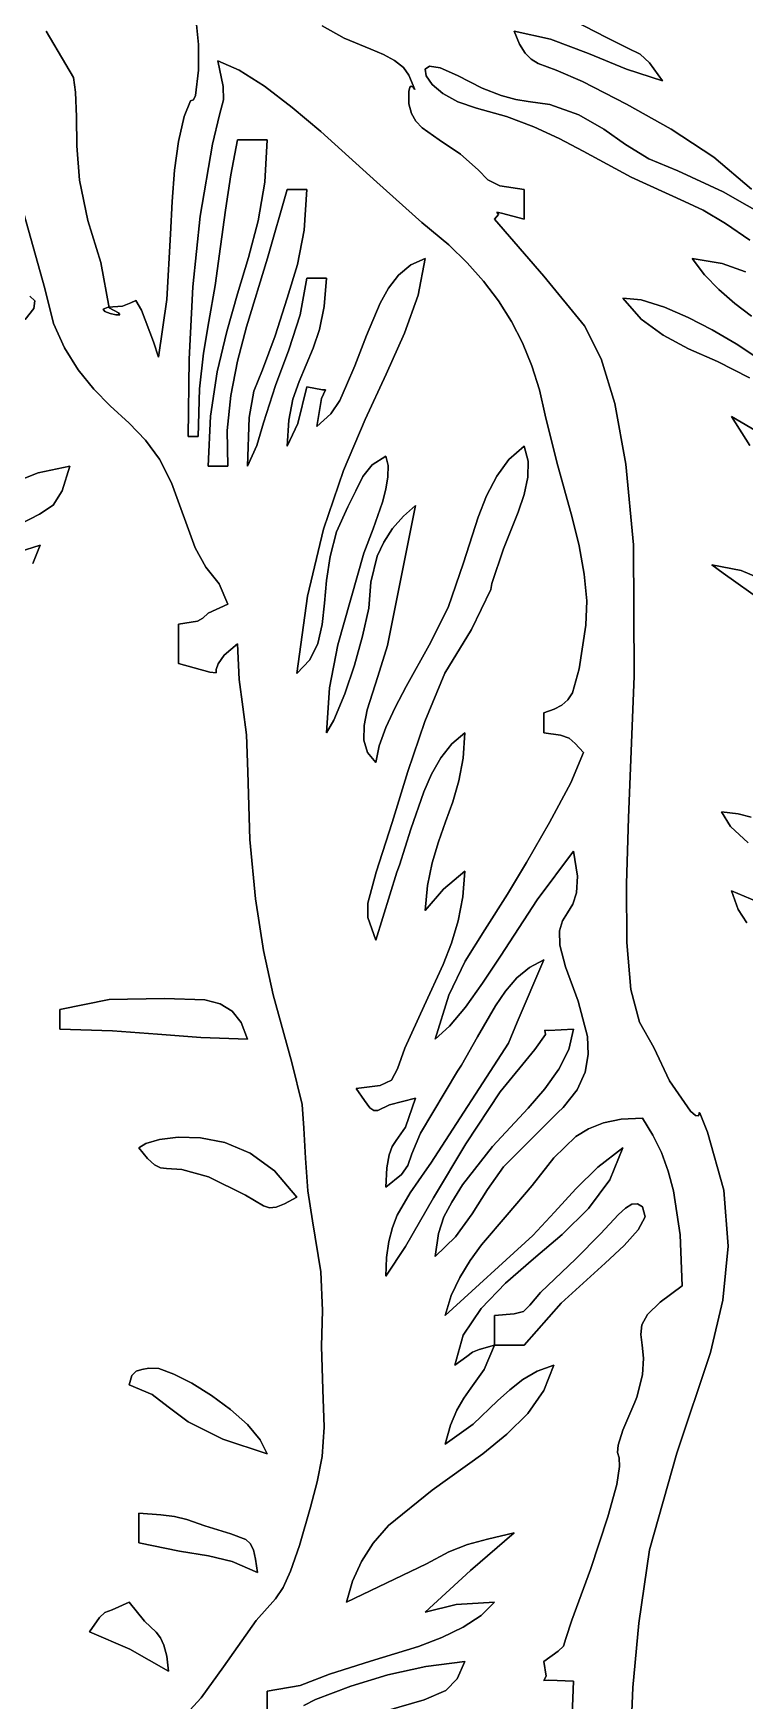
# Model space of a CAD drawing. Extents: x -7.8 to 4, y -2.2 to 5.8.
# Drawn here: x -5.7518 to -5.5792, y 4.7413 to 5.1457 of the extents above; entities that cross this region are included whole.
import ezdxf

# ---------------------------------------------------------------- set-up
doc = ezdxf.new("R2010")
doc.units = 0
doc.layers.add('LAYER_1', color=7, linetype='CONTINUOUS')

msp = doc.modelspace()

# ---------------------------------------------------------------- linework, layer by layer
at = {"layer": 'LAYER_1'}
for points in [[(-5.64738, 5.1627), (-5.61267, 5.14469), (-5.60753, 5.14217), (-5.60455, 5.14067), (-5.60225, 5.13856), (-5.59915, 5.13424), (-5.60785, 5.13707), (-5.61705, 5.14085), (-5.62629, 5.14432), (-5.6351, 5.14623), (-5.6338, 5.14313), (-5.63246, 5.14096), (-5.63099, 5.13949), (-5.6293, 5.13846), (-5.62489, 5.13679), (-5.6185, 5.13407), (-5.60783, 5.12857), (-5.597, 5.1225), (-5.58668, 5.11569), (-5.57753, 5.10794)], [(-5.71242, 5.15033), (-5.7117, 5.14302), (-5.71173, 5.13678), (-5.71246, 5.13063), (-5.71289, 5.12962), (-5.7136, 5.12939), (-5.71516, 5.12558), (-5.71657, 5.11952), (-5.7175, 5.11255), (-5.71811, 5.10496), (-5.71853, 5.09701), (-5.71942, 5.08114), (-5.72137, 5.06715), (-5.72265, 5.07087), (-5.7255, 5.07863), (-5.72693, 5.08093), (-5.72809, 5.08038), (-5.7301, 5.07959), (-5.73359, 5.07934), (-5.73479, 5.07886), (-5.73441, 5.07829), (-5.73315, 5.07776), (-5.73172, 5.07744), (-5.7308, 5.07746), (-5.73111, 5.07798), (-5.73335, 5.07913), (-5.73543, 5.09014), (-5.73851, 5.10033), (-5.74054, 5.1101), (-5.74123, 5.11844), (-5.74131, 5.12552), (-5.74151, 5.1315), (-5.74205, 5.13504), (-5.74392, 5.1382), (-5.74863, 5.14625)], [(-5.60687, 4.73077), (-5.60633, 4.74448), (-5.6049, 4.76013), (-5.60229, 4.77793), (-5.59567, 4.80137), (-5.58748, 4.82576), (-5.5845, 4.83846), (-5.58318, 4.85156), (-5.5842, 4.86511), (-5.58824, 4.87918), (-5.59, 4.88367), (-5.59019, 4.88397), (-5.59021, 4.8835), (-5.59044, 4.88314), (-5.59109, 4.88326), (-5.59236, 4.88426), (-5.59745, 4.89162), (-5.60124, 4.8997), (-5.60467, 4.90587), (-5.60681, 4.91378), (-5.60775, 4.92524), (-5.60783, 4.93941), (-5.60735, 4.95545), (-5.60598, 4.98982), (-5.60619, 5.02166), (-5.60804, 5.04127), (-5.61067, 5.05595), (-5.61402, 5.06678), (-5.61805, 5.07482), (-5.62793, 5.08687), (-5.63989, 5.1007), (-5.63892, 5.10177), (-5.63931, 5.10234), (-5.63819, 5.10209), (-5.6327, 5.1007), (-5.6327, 5.10789), (-5.63856, 5.10874), (-5.64147, 5.11019), (-5.64386, 5.11262), (-5.64813, 5.11642), (-5.6533, 5.11994), (-5.65743, 5.12281), (-5.65896, 5.1244), (-5.66005, 5.12629), (-5.66065, 5.12864), (-5.66069, 5.13161), (-5.66045, 5.1327), (-5.66007, 5.13293), (-5.65965, 5.13265), (-5.6593, 5.13219), (-5.65922, 5.13215), (-5.66069, 5.13561), (-5.662, 5.13748), (-5.66411, 5.13911), (-5.66681, 5.14057), (-5.66989, 5.14193), (-5.67633, 5.14456), (-5.68171, 5.14754)], [(-5.57279, 5.1007), (-5.58437, 5.10731), (-5.59539, 5.11235), (-5.60246, 5.11531), (-5.60809, 5.11881), (-5.61337, 5.12249), (-5.61939, 5.12599), (-5.62643, 5.12851), (-5.63175, 5.12918), (-5.63467, 5.12965), (-5.63825, 5.13063), (-5.64285, 5.13247), (-5.64883, 5.13549), (-5.65303, 5.13739), (-5.65563, 5.13778), (-5.65674, 5.13702), (-5.65649, 5.13543), (-5.655, 5.13335), (-5.65238, 5.13113), (-5.64876, 5.12909), (-5.64424, 5.12758), (-5.63694, 5.12555), (-5.63033, 5.12306), (-5.62421, 5.12024), (-5.61836, 5.11719), (-5.60672, 5.11086), (-5.59378, 5.10498), (-5.58926, 5.10284), (-5.58384, 5.09961), (-5.57796, 5.09555)], [(-5.75971, 5.12226), (-5.74896, 5.08381), (-5.74687, 5.07538), (-5.7442, 5.06943), (-5.74088, 5.06412), (-5.73711, 5.05945), (-5.73311, 5.05541), (-5.72855, 5.0512), (-5.72456, 5.04706), (-5.72113, 5.04243), (-5.71824, 5.03673), (-5.71249, 5.02091), (-5.70995, 5.01626), (-5.70665, 5.01218), (-5.70459, 5.00724), (-5.70939, 5.00508), (-5.71068, 5.00386), (-5.71193, 5.00313), (-5.71657, 5.00244), (-5.71657, 4.99286), (-5.70891, 4.99078), (-5.70745, 4.99063), (-5.70741, 4.9914), (-5.70696, 4.9928), (-5.70544, 4.99487), (-5.7022, 4.99765), (-5.7018, 4.98904), (-5.70094, 4.98239), (-5.70009, 4.97561), (-5.69973, 4.96657), (-5.69926, 4.95021), (-5.69788, 4.9358), (-5.69589, 4.92326), (-5.69357, 4.91251), (-5.68904, 4.89609), (-5.68652, 4.88594), (-5.68614, 4.8802), (-5.68577, 4.87287), (-5.68515, 4.865), (-5.68403, 4.85766), (-5.68202, 4.84531), (-5.68165, 4.83598), (-5.68183, 4.82728), (-5.6815, 4.81677), (-5.68118, 4.80765), (-5.68172, 4.80052), (-5.68291, 4.79439), (-5.68452, 4.78827), (-5.68722, 4.77894), (-5.68935, 4.77274), (-5.69119, 4.76875), (-5.69301, 4.76604), (-5.69771, 4.76074), (-5.70564, 4.74948), (-5.71104, 4.74196), (-5.71745, 4.73507)], [(-5.579, 5.08786), (-5.58467, 5.08991), (-5.59196, 5.09111), (-5.58893, 5.08717), (-5.58544, 5.08357), (-5.58161, 5.08024), (-5.57755, 5.0771)], [(-5.75375, 5.07632), (-5.75165, 5.07898), (-5.75143, 5.08083), (-5.75261, 5.08198)], [(-5.56969, 5.06276), (-5.58122, 5.07041), (-5.58707, 5.07384), (-5.59289, 5.07684), (-5.59865, 5.0793), (-5.60429, 5.08108), (-5.60874, 5.08152), (-5.60432, 5.07641), (-5.59899, 5.07249), (-5.5928, 5.06923), (-5.5858, 5.06612), (-5.57803, 5.06217)], [(-5.57301, 5.04727), (-5.58238, 5.05277), (-5.57796, 5.04574)], [(-5.75514, 5.02663), (-5.75026, 5.0291), (-5.747, 5.03132), (-5.74476, 5.03474), (-5.74293, 5.04079), (-5.75061, 5.0391), (-5.75891, 5.0358)], [(-5.7519, 5.01713), (-5.75012, 5.02161), (-5.75525, 5.01998)], [(-5.57373, 5.0128), (-5.58001, 5.01542), (-5.58717, 5.01682), (-5.58439, 5.01482), (-5.57459, 5.00788)], [(-5.57761, 4.95564), (-5.58076, 4.95641), (-5.58478, 4.95691), (-5.58263, 4.95335), (-5.57837, 4.94939)], [(-5.57622, 4.93519), (-5.58238, 4.93774), (-5.58078, 4.93324), (-5.57867, 4.92998)], [(-5.69501, 4.73885), (-5.69501, 4.74364), (-5.68705, 4.74502), (-5.67991, 4.74772), (-5.66996, 4.75085), (-5.65833, 4.75448), (-5.65265, 4.75663), (-5.64748, 4.7591), (-5.64313, 4.76193), (-5.63989, 4.7652), (-5.64918, 4.76462), (-5.65667, 4.76281), (-5.6457, 4.77288), (-5.6351, 4.78198), (-5.64159, 4.7805), (-5.64646, 4.7792), (-5.65097, 4.77743), (-5.65639, 4.77451), (-5.67583, 4.7652), (-5.67433, 4.7703), (-5.67219, 4.77504), (-5.66933, 4.7795), (-5.66563, 4.78376), (-5.655, 4.7924), (-5.6427, 4.80119), (-5.63689, 4.80591), (-5.63183, 4.811), (-5.62791, 4.81657), (-5.62551, 4.82272), (-5.62951, 4.82124), (-5.63302, 4.8192), (-5.63618, 4.81674), (-5.63915, 4.81402), (-5.64505, 4.8084), (-5.65187, 4.80355), (-5.65054, 4.80816), (-5.649, 4.81178), (-5.64734, 4.81467), (-5.64564, 4.8171), (-5.6424, 4.82163), (-5.63989, 4.82751), (-5.63989, 4.82751), (-5.64358, 4.8265), (-5.6452, 4.82584), (-5.64657, 4.82481), (-5.64948, 4.82272), (-5.64745, 4.82995), (-5.64312, 4.83647), (-5.6372, 4.84255), (-5.63041, 4.84844), (-5.62345, 4.85441), (-5.61704, 4.86072), (-5.6119, 4.86765), (-5.60874, 4.87544), (-5.61477, 4.87073), (-5.62017, 4.86544), (-5.6253, 4.85982), (-5.63055, 4.85411), (-5.65187, 4.8347), (-5.65037, 4.83956), (-5.64831, 4.84398), (-5.64582, 4.84807), (-5.643, 4.8519), (-5.63684, 4.85912), (-5.63075, 4.8663), (-5.62546, 4.873), (-5.62016, 4.87815), (-5.61706, 4.88005), (-5.61344, 4.88146), (-5.60913, 4.88233), (-5.60394, 4.88263), (-5.60145, 4.87851), (-5.59939, 4.87423), (-5.59773, 4.86973), (-5.59644, 4.86496), (-5.59484, 4.85433), (-5.59436, 4.84189), (-5.59969, 4.838), (-5.60276, 4.83497), (-5.60413, 4.83246), (-5.60437, 4.83011), (-5.60405, 4.82754), (-5.60372, 4.82439), (-5.60395, 4.82031), (-5.60531, 4.81493), (-5.60587, 4.81369), (-5.60873, 4.80689), (-5.6099, 4.80327), (-5.61, 4.8015), (-5.60966, 4.80021), (-5.60952, 4.79808), (-5.61021, 4.79374), (-5.61237, 4.78586), (-5.61661, 4.77308), (-5.62112, 4.76081), (-5.62259, 4.75636), (-5.62317, 4.7545), (-5.62441, 4.75331), (-5.62791, 4.75083), (-5.62733, 4.74724), (-5.62792, 4.74618), (-5.6267, 4.74624), (-5.62072, 4.74604), (-5.62266, 4.69635)], [(-5.6662, 4.7388), (-5.65694, 4.74149), (-5.65169, 4.74381), (-5.64891, 4.74663), (-5.64708, 4.75083), (-5.65656, 4.74958), (-5.66577, 4.74753), (-5.6747, 4.74481), (-5.68333, 4.74155), (-5.68615, 4.74011)]]:
    msp.add_lwpolyline(points, dxfattribs=at)
at = {"layer": 'LAYER_1', "color": 7}
for points in [[(-5.57753, 5.10794), (-5.58668, 5.11569), (-5.597, 5.1225), (-5.60783, 5.12857), (-5.6185, 5.13407), (-5.62489, 5.13679), (-5.6293, 5.13846), (-5.63099, 5.13949), (-5.63246, 5.14096), (-5.6338, 5.14313), (-5.6351, 5.14623), (-5.62629, 5.14432), (-5.61705, 5.14085), (-5.60785, 5.13707), (-5.59915, 5.13424), (-5.60225, 5.13856), (-5.60455, 5.14067), (-5.60753, 5.14217), (-5.61267, 5.14469), (-5.64738, 5.1627)], [(-5.74863, 5.14625), (-5.74392, 5.1382), (-5.74205, 5.13504), (-5.74151, 5.1315), (-5.74131, 5.12552), (-5.74123, 5.11844), (-5.74054, 5.1101), (-5.73851, 5.10033), (-5.73543, 5.09014), (-5.73335, 5.07913), (-5.73111, 5.07798), (-5.7308, 5.07746), (-5.73172, 5.07744), (-5.73315, 5.07776), (-5.73441, 5.07829), (-5.73479, 5.07886), (-5.73359, 5.07934), (-5.7301, 5.07959), (-5.72809, 5.08038), (-5.72693, 5.08093), (-5.7255, 5.07863), (-5.72265, 5.07087), (-5.72137, 5.06715), (-5.71942, 5.08114), (-5.71853, 5.09701), (-5.71811, 5.10496), (-5.7175, 5.11255), (-5.71657, 5.11952), (-5.71516, 5.12558), (-5.7136, 5.12939), (-5.71289, 5.12962), (-5.71246, 5.13063), (-5.71173, 5.13678), (-5.7117, 5.14302), (-5.71242, 5.15033)], [(-5.68171, 5.14754), (-5.67633, 5.14456), (-5.66989, 5.14193), (-5.66681, 5.14057), (-5.66411, 5.13911), (-5.662, 5.13748), (-5.66069, 5.13561), (-5.65922, 5.13215), (-5.6593, 5.13219), (-5.65965, 5.13265), (-5.66007, 5.13293), (-5.66045, 5.1327), (-5.66069, 5.13161), (-5.66065, 5.12864), (-5.66005, 5.12629), (-5.65896, 5.1244), (-5.65743, 5.12281), (-5.6533, 5.11994), (-5.64813, 5.11642), (-5.64386, 5.11262), (-5.64147, 5.11019), (-5.63856, 5.10874), (-5.6327, 5.10789), (-5.6327, 5.1007), (-5.63819, 5.10209), (-5.63931, 5.10234), (-5.63892, 5.10177), (-5.63989, 5.1007), (-5.62793, 5.08687), (-5.61805, 5.07482), (-5.61402, 5.06678), (-5.61067, 5.05595), (-5.60804, 5.04127), (-5.60619, 5.02166), (-5.60598, 4.98982), (-5.60735, 4.95545), (-5.60783, 4.93941), (-5.60775, 4.92524), (-5.60681, 4.91378), (-5.60467, 4.90587), (-5.60124, 4.8997), (-5.59745, 4.89162), (-5.59236, 4.88426), (-5.59109, 4.88326), (-5.59044, 4.88314), (-5.59021, 4.8835), (-5.59019, 4.88397), (-5.59, 4.88367), (-5.58824, 4.87918), (-5.5842, 4.86511), (-5.58318, 4.85156), (-5.5845, 4.83846), (-5.58748, 4.82576), (-5.59567, 4.80137), (-5.60229, 4.77793), (-5.6049, 4.76013), (-5.60633, 4.74448), (-5.60687, 4.73077)], [(-5.57796, 5.09555), (-5.58384, 5.09961), (-5.58926, 5.10284), (-5.59378, 5.10498), (-5.60672, 5.11086), (-5.61836, 5.11719), (-5.62421, 5.12024), (-5.63033, 5.12306), (-5.63694, 5.12555), (-5.64424, 5.12758), (-5.64876, 5.12909), (-5.65238, 5.13113), (-5.655, 5.13335), (-5.65649, 5.13543), (-5.65674, 5.13702), (-5.65563, 5.13778), (-5.65303, 5.13739), (-5.64883, 5.13549), (-5.64285, 5.13247), (-5.63825, 5.13063), (-5.63467, 5.12965), (-5.63175, 5.12918), (-5.62643, 5.12851), (-5.61939, 5.12599), (-5.61337, 5.12249), (-5.60809, 5.11881), (-5.60246, 5.11531), (-5.59539, 5.11235), (-5.58437, 5.10731), (-5.57279, 5.1007)], [(-5.71745, 4.73507), (-5.71104, 4.74196), (-5.70564, 4.74948), (-5.69771, 4.76074), (-5.69301, 4.76604), (-5.69119, 4.76875), (-5.68935, 4.77274), (-5.68722, 4.77894), (-5.68452, 4.78827), (-5.68291, 4.79439), (-5.68172, 4.80052), (-5.68118, 4.80765), (-5.6815, 4.81677), (-5.68183, 4.82728), (-5.68165, 4.83598), (-5.68202, 4.84531), (-5.68403, 4.85766), (-5.68515, 4.865), (-5.68577, 4.87287), (-5.68614, 4.8802), (-5.68652, 4.88594), (-5.68904, 4.89609), (-5.69357, 4.91251), (-5.69589, 4.92326), (-5.69788, 4.9358), (-5.69926, 4.95021), (-5.69973, 4.96657), (-5.70009, 4.97561), (-5.70094, 4.98239), (-5.7018, 4.98904), (-5.7022, 4.99765), (-5.70544, 4.99487), (-5.70696, 4.9928), (-5.70741, 4.9914), (-5.70745, 4.99063), (-5.70891, 4.99078), (-5.71657, 4.99286), (-5.71657, 5.00244), (-5.71193, 5.00313), (-5.71068, 5.00386), (-5.70939, 5.00508), (-5.70459, 5.00724), (-5.70665, 5.01218), (-5.70995, 5.01626), (-5.71249, 5.02091), (-5.71824, 5.03673), (-5.72113, 5.04243), (-5.72456, 5.04706), (-5.72855, 5.0512), (-5.73311, 5.05541), (-5.73711, 5.05945), (-5.74088, 5.06412), (-5.7442, 5.06943), (-5.74687, 5.07538), (-5.74896, 5.08381), (-5.75971, 5.12226)], [(-5.57755, 5.0771), (-5.58161, 5.08024), (-5.58544, 5.08357), (-5.58893, 5.08717), (-5.59196, 5.09111), (-5.58467, 5.08991), (-5.579, 5.08786)], [(-5.75261, 5.08198), (-5.75143, 5.08083), (-5.75165, 5.07898), (-5.75375, 5.07632)], [(-5.57803, 5.06217), (-5.5858, 5.06612), (-5.5928, 5.06923), (-5.59899, 5.07249), (-5.60432, 5.07641), (-5.60874, 5.08152), (-5.60429, 5.08108), (-5.59865, 5.0793), (-5.59289, 5.07684), (-5.58707, 5.07384), (-5.58122, 5.07041), (-5.56969, 5.06276)], [(-5.57796, 5.04574), (-5.58238, 5.05277), (-5.57301, 5.04727)], [(-5.75891, 5.0358), (-5.75061, 5.0391), (-5.74293, 5.04079), (-5.74476, 5.03474), (-5.747, 5.03132), (-5.75026, 5.0291), (-5.75514, 5.02663)], [(-5.75525, 5.01998), (-5.75012, 5.02161), (-5.7519, 5.01713)], [(-5.57459, 5.00788), (-5.58439, 5.01482), (-5.58717, 5.01682), (-5.58001, 5.01542), (-5.57373, 5.0128)], [(-5.57837, 4.94939), (-5.58263, 4.95335), (-5.58478, 4.95691), (-5.58076, 4.95641), (-5.57761, 4.95564)], [(-5.57867, 4.92998), (-5.58078, 4.93324), (-5.58238, 4.93774), (-5.57622, 4.93519)], [(-5.62266, 4.69635), (-5.62072, 4.74604), (-5.6267, 4.74624), (-5.62792, 4.74618), (-5.62733, 4.74724), (-5.62791, 4.75083), (-5.62441, 4.75331), (-5.62317, 4.7545), (-5.62259, 4.75636), (-5.62112, 4.76081), (-5.61661, 4.77308), (-5.61237, 4.78586), (-5.61021, 4.79374), (-5.60952, 4.79808), (-5.60966, 4.80021), (-5.61, 4.8015), (-5.6099, 4.80327), (-5.60873, 4.80689), (-5.60587, 4.81369), (-5.60531, 4.81493), (-5.60395, 4.82031), (-5.60372, 4.82439), (-5.60405, 4.82754), (-5.60437, 4.83011), (-5.60413, 4.83246), (-5.60276, 4.83497), (-5.59969, 4.838), (-5.59436, 4.84189), (-5.59484, 4.85433), (-5.59644, 4.86496), (-5.59773, 4.86973), (-5.59939, 4.87423), (-5.60145, 4.87851), (-5.60394, 4.88263), (-5.60913, 4.88233), (-5.61344, 4.88146), (-5.61706, 4.88005), (-5.62016, 4.87815), (-5.62546, 4.873), (-5.63075, 4.8663), (-5.63684, 4.85912), (-5.643, 4.8519), (-5.64582, 4.84807), (-5.64831, 4.84398), (-5.65037, 4.83956), (-5.65187, 4.8347), (-5.63055, 4.85411), (-5.6253, 4.85982), (-5.62017, 4.86544), (-5.61477, 4.87073), (-5.60874, 4.87544), (-5.6119, 4.86765), (-5.61704, 4.86072), (-5.62345, 4.85441), (-5.63041, 4.84844), (-5.6372, 4.84255), (-5.64312, 4.83647), (-5.64745, 4.82995), (-5.64948, 4.82272), (-5.64657, 4.82481), (-5.6452, 4.82584), (-5.64358, 4.8265), (-5.63989, 4.82751), (-5.63989, 4.82751), (-5.6424, 4.82163), (-5.64564, 4.8171), (-5.64734, 4.81467), (-5.649, 4.81178), (-5.65054, 4.80816), (-5.65187, 4.80355), (-5.64505, 4.8084), (-5.63915, 4.81402), (-5.63618, 4.81674), (-5.63302, 4.8192), (-5.62951, 4.82124), (-5.62551, 4.82272), (-5.62791, 4.81657), (-5.63183, 4.811), (-5.63689, 4.80591), (-5.6427, 4.80119), (-5.655, 4.7924), (-5.66563, 4.78376), (-5.66933, 4.7795), (-5.67219, 4.77504), (-5.67433, 4.7703), (-5.67583, 4.7652), (-5.65639, 4.77451), (-5.65097, 4.77743), (-5.64646, 4.7792), (-5.64159, 4.7805), (-5.6351, 4.78198), (-5.6457, 4.77288), (-5.65667, 4.76281), (-5.64918, 4.76462), (-5.63989, 4.7652), (-5.64313, 4.76193), (-5.64748, 4.7591), (-5.65265, 4.75663), (-5.65833, 4.75448), (-5.66996, 4.75085), (-5.67991, 4.74772), (-5.68705, 4.74502), (-5.69501, 4.74364), (-5.69501, 4.73885)], [(-5.68615, 4.74011), (-5.68333, 4.74155), (-5.6747, 4.74481), (-5.66577, 4.74753), (-5.65656, 4.74958), (-5.64708, 4.75083), (-5.64891, 4.74663), (-5.65169, 4.74381), (-5.65694, 4.74149), (-5.6662, 4.7388)]]:
    msp.add_lwpolyline(points, dxfattribs=at)
at = {"layer": 'LAYER_1'}
for points in [[(-5.71418, 5.04798), (-5.71394, 5.06673), (-5.71306, 5.08425), (-5.71128, 5.10136), (-5.70834, 5.11887), (-5.70663, 5.12601), (-5.70565, 5.1296), (-5.70569, 5.13287), (-5.70699, 5.13904), (-5.70181, 5.13681), (-5.69571, 5.13291), (-5.68901, 5.12779), (-5.68203, 5.1219), (-5.66847, 5.10966), (-5.65754, 5.09982), (-5.65094, 5.09443), (-5.64652, 5.09011), (-5.64251, 5.08559), (-5.63893, 5.08086), (-5.63578, 5.07588), (-5.63306, 5.07063), (-5.63079, 5.06511), (-5.62896, 5.05926), (-5.62758, 5.05309), (-5.62476, 5.04173), (-5.62101, 5.02833), (-5.61934, 5.02139), (-5.61809, 5.01457), (-5.61749, 5.00809), (-5.61776, 5.00215), (-5.61934, 4.99161), (-5.62096, 4.98578), (-5.62206, 4.98405), (-5.62351, 4.98281), (-5.62542, 4.98183), (-5.62791, 4.98088), (-5.62791, 4.97609), (-5.62388, 4.97552), (-5.62174, 4.97478), (-5.62029, 4.97348), (-5.61832, 4.97129), (-5.62136, 4.96395), (-5.6265, 4.95431), (-5.63215, 4.94458), (-5.63672, 4.93696), (-5.64222, 4.9283), (-5.64698, 4.92071), (-5.651, 4.91246), (-5.65427, 4.9018), (-5.65078, 4.9049), (-5.64693, 4.90955), (-5.6428, 4.91534), (-5.63846, 4.92188), (-5.6295, 4.93555), (-5.62072, 4.94733), (-5.61976, 4.94133), (-5.61996, 4.93725), (-5.62089, 4.93448), (-5.62217, 4.93243), (-5.62339, 4.93049), (-5.62414, 4.92806), (-5.62402, 4.92454), (-5.62263, 4.91934), (-5.61956, 4.91098), (-5.61732, 4.9024), (-5.61713, 4.89807), (-5.61789, 4.89375), (-5.61985, 4.88945), (-5.62324, 4.88519), (-5.62448, 4.88401), (-5.63767, 4.87082), (-5.64158, 4.86528), (-5.6453, 4.85939), (-5.64935, 4.85378), (-5.65427, 4.84908), (-5.65348, 4.85459), (-5.65215, 4.85863), (-5.65023, 4.86223), (-5.64763, 4.86641), (-5.64035, 4.87574), (-5.63171, 4.88504), (-5.6277, 4.88972), (-5.62431, 4.89447), (-5.62188, 4.89928), (-5.62072, 4.90419), (-5.62667, 4.90384), (-5.62763, 4.90391), (-5.62749, 4.90287), (-5.63012, 4.89922), (-5.63849, 4.88898), (-5.64686, 4.87637), (-5.65469, 4.86326), (-5.66145, 4.85147), (-5.66625, 4.84429), (-5.66607, 4.84883), (-5.66553, 4.8527), (-5.66466, 4.85606), (-5.66349, 4.85904), (-5.66036, 4.86451), (-5.65633, 4.87031), (-5.65531, 4.87169), (-5.63647, 4.90078), (-5.63437, 4.90586), (-5.62791, 4.92097), (-5.63138, 4.91918), (-5.63446, 4.91661), (-5.63719, 4.91344), (-5.63965, 4.90988), (-5.64397, 4.90231), (-5.6479, 4.89543), (-5.64884, 4.89397), (-5.65781, 4.87898), (-5.65994, 4.87395), (-5.66091, 4.87112), (-5.66244, 4.86894), (-5.66625, 4.86585), (-5.66598, 4.87055), (-5.66543, 4.87367), (-5.66467, 4.87571), (-5.66372, 4.87718), (-5.66148, 4.88042), (-5.65906, 4.88742), (-5.66537, 4.88587), (-5.66822, 4.88447), (-5.66913, 4.88442), (-5.67009, 4.88513), (-5.67143, 4.88685), (-5.67344, 4.88981), (-5.66761, 4.89052), (-5.66484, 4.89183), (-5.66341, 4.89457), (-5.6616, 4.89955), (-5.65695, 4.90986), (-5.65232, 4.91986), (-5.65032, 4.92503), (-5.6487, 4.93046), (-5.64758, 4.93626), (-5.64708, 4.94254), (-5.65227, 4.93814), (-5.65667, 4.93295), (-5.65614, 4.93905), (-5.655, 4.94452), (-5.65346, 4.94959), (-5.65173, 4.95445), (-5.65001, 4.95932), (-5.64852, 4.96441), (-5.64748, 4.96993), (-5.64708, 4.97609), (-5.65023, 4.97339), (-5.65289, 4.97), (-5.65513, 4.96607), (-5.65704, 4.96176), (-5.66017, 4.95266), (-5.66291, 4.94399), (-5.66356, 4.94224), (-5.66865, 4.92576), (-5.67062, 4.93131), (-5.67058, 4.93471), (-5.66856, 4.94228), (-5.66473, 4.95434), (-5.66091, 4.96665), (-5.65675, 4.97882), (-5.65191, 4.9905), (-5.64546, 5.00114), (-5.64075, 5.01087), (-5.64052, 5.01228), (-5.63769, 5.02073), (-5.63415, 5.02957), (-5.63271, 5.03391), (-5.63183, 5.03808), (-5.63174, 5.042), (-5.6327, 5.04558), (-5.63637, 5.04237), (-5.63935, 5.03831), (-5.64179, 5.03359), (-5.64384, 5.02839), (-5.64737, 5.01729), (-5.65114, 5.0065), (-5.65573, 4.99736), (-5.66134, 4.98728), (-5.66398, 4.98224), (-5.66622, 4.9774), (-5.66785, 4.97291), (-5.66865, 4.9689), (-5.67072, 4.97127), (-5.6716, 4.9743), (-5.67153, 4.97781), (-5.67077, 4.98167), (-5.66819, 4.98976), (-5.66588, 4.99728), (-5.65906, 5.0312), (-5.662, 5.02866), (-5.66459, 5.02566), (-5.66673, 5.02234), (-5.66833, 5.01888), (-5.66989, 5.01258), (-5.67034, 5.00628), (-5.67188, 4.99952), (-5.67382, 4.99248), (-5.67616, 4.98555), (-5.67888, 4.97913), (-5.68063, 4.97609), (-5.67989, 4.98696), (-5.67791, 4.99744), (-5.67158, 5.01961), (-5.6693, 5.02552), (-5.66706, 5.032), (-5.66623, 5.03518), (-5.66575, 5.03818), (-5.66572, 5.04088), (-5.66625, 5.04319), (-5.66959, 5.04109), (-5.67179, 5.03823), (-5.67353, 5.03477), (-5.6755, 5.03085), (-5.67821, 5.02481), (-5.67978, 5.01883), (-5.68062, 5.01303), (-5.68113, 5.00751), (-5.6817, 5.00238), (-5.68274, 4.99776), (-5.68465, 4.99375), (-5.68782, 4.99046), (-5.68528, 5.00921), (-5.68134, 5.02549), (-5.67652, 5.03967), (-5.6713, 5.05207), (-5.6662, 5.06307), (-5.66173, 5.07301), (-5.65838, 5.08224), (-5.65667, 5.09111), (-5.6602, 5.08956), (-5.66314, 5.08709), (-5.66558, 5.08394), (-5.66763, 5.0803), (-5.67093, 5.07241), (-5.6738, 5.06511), (-5.67579, 5.06037), (-5.67743, 5.05665), (-5.67956, 5.05348), (-5.68302, 5.05037), (-5.68184, 5.0572), (-5.6809, 5.05926), (-5.68163, 5.05927), (-5.68542, 5.05996), (-5.68761, 5.0511), (-5.69021, 5.04558), (-5.68982, 5.05189), (-5.68878, 5.057), (-5.6873, 5.06132), (-5.68559, 5.0653), (-5.68386, 5.06936), (-5.68232, 5.07393), (-5.68117, 5.07944), (-5.68063, 5.08632), (-5.68542, 5.08632), (-5.68701, 5.07748), (-5.68977, 5.06893), (-5.69298, 5.06031), (-5.69591, 5.05127), (-5.69756, 5.04574), (-5.6998, 5.04079), (-5.69942, 5.05252), (-5.69824, 5.05892), (-5.69617, 5.06415), (-5.69313, 5.0724), (-5.69015, 5.08148), (-5.6877, 5.08963), (-5.68604, 5.09803), (-5.68542, 5.10789), (-5.69021, 5.10789), (-5.69494, 5.09119), (-5.70008, 5.07458), (-5.70226, 5.06625), (-5.70389, 5.05786), (-5.70474, 5.04938), (-5.70459, 5.04079), (-5.70939, 5.04079), (-5.70877, 5.05291), (-5.70714, 5.06367), (-5.70483, 5.07341), (-5.7022, 5.08252), (-5.69956, 5.09135), (-5.69726, 5.10028), (-5.69563, 5.10966), (-5.69501, 5.11987), (-5.7022, 5.11987), (-5.70388, 5.1114), (-5.70517, 5.10287), (-5.70633, 5.09402), (-5.70766, 5.08459), (-5.70917, 5.07584), (-5.71048, 5.06816), (-5.71142, 5.05954), (-5.71178, 5.04798), (-5.71418, 5.04798)], [(-5.74533, 4.90899), (-5.74533, 4.90419), (-5.73259, 4.90382), (-5.72162, 4.903), (-5.71113, 4.90217), (-5.6998, 4.9018), (-5.70136, 4.90581), (-5.70357, 4.90859), (-5.70648, 4.91034), (-5.71015, 4.91129), (-5.71994, 4.91165), (-5.73335, 4.91138), (-5.74533, 4.90899)], [(-5.72616, 4.87544), (-5.72406, 4.87282), (-5.7224, 4.8713), (-5.72095, 4.87058), (-5.7195, 4.87035), (-5.71572, 4.87016), (-5.7093, 4.86833), (-5.70028, 4.86391), (-5.69592, 4.8613), (-5.69444, 4.86082), (-5.69288, 4.86098), (-5.69081, 4.86184), (-5.68782, 4.86346), (-5.69322, 4.8698), (-5.69915, 4.87409), (-5.70528, 4.87666), (-5.71123, 4.87785), (-5.71665, 4.87799), (-5.72119, 4.87741), (-5.72448, 4.87645), (-5.72616, 4.87544)], [(-5.63989, 4.82751), (-5.6327, 4.82751), (-5.62369, 4.83769), (-5.61302, 4.84739), (-5.6084, 4.85172), (-5.605, 4.85553), (-5.60333, 4.85869), (-5.60394, 4.86106), (-5.60522, 4.86183), (-5.60658, 4.8617), (-5.60808, 4.8608), (-5.6098, 4.85922), (-5.61414, 4.85451), (-5.62013, 4.84849), (-5.62872, 4.84031), (-5.63133, 4.83722), (-5.63285, 4.83573), (-5.6351, 4.83512), (-5.63989, 4.8347), (-5.63989, 4.82751)], [(-5.72856, 4.81793), (-5.72296, 4.81559), (-5.71906, 4.81255), (-5.71421, 4.8089), (-5.70581, 4.80473), (-5.69501, 4.80115), (-5.69672, 4.80459), (-5.69984, 4.80826), (-5.70393, 4.81192), (-5.70856, 4.81534), (-5.71328, 4.81829), (-5.71769, 4.82054), (-5.72132, 4.82185), (-5.72376, 4.82199), (-5.72547, 4.82162), (-5.72683, 4.82123), (-5.72786, 4.8202), (-5.72856, 4.81793)], [(-5.72616, 4.77958), (-5.71631, 4.77759), (-5.70931, 4.77643), (-5.70355, 4.77505), (-5.6974, 4.77239), (-5.69783, 4.77561), (-5.69837, 4.77787), (-5.69914, 4.77941), (-5.70024, 4.78043), (-5.70388, 4.7818), (-5.71019, 4.78375), (-5.71456, 4.78524), (-5.71755, 4.78598), (-5.72085, 4.78635), (-5.72616, 4.78677), (-5.72616, 4.77958)], [(-5.73814, 4.75802), (-5.72838, 4.75376), (-5.71897, 4.74843), (-5.71942, 4.75212), (-5.72007, 4.75473), (-5.72092, 4.75657), (-5.72198, 4.75796), (-5.72479, 4.76062), (-5.72856, 4.7652), (-5.73267, 4.76332), (-5.73446, 4.76268), (-5.73569, 4.76151), (-5.73814, 4.75802)]]:
    msp.add_lwpolyline(points, close=True, dxfattribs=at)
at = {"layer": 'LAYER_1', "color": 7}
for points in [[(-5.71418, 5.04798), (-5.71178, 5.04798), (-5.71142, 5.05954), (-5.71048, 5.06816), (-5.70917, 5.07584), (-5.70766, 5.08459), (-5.70633, 5.09402), (-5.70517, 5.10287), (-5.70388, 5.1114), (-5.7022, 5.11987), (-5.69501, 5.11987), (-5.69563, 5.10966), (-5.69726, 5.10028), (-5.69956, 5.09135), (-5.7022, 5.08252), (-5.70483, 5.07341), (-5.70714, 5.06367), (-5.70877, 5.05291), (-5.70939, 5.04079), (-5.70459, 5.04079), (-5.70474, 5.04938), (-5.70389, 5.05786), (-5.70226, 5.06625), (-5.70008, 5.07458), (-5.69494, 5.09119), (-5.69021, 5.10789), (-5.68542, 5.10789), (-5.68604, 5.09803), (-5.6877, 5.08963), (-5.69015, 5.08148), (-5.69313, 5.0724), (-5.69617, 5.06415), (-5.69824, 5.05892), (-5.69942, 5.05252), (-5.6998, 5.04079), (-5.69756, 5.04574), (-5.69591, 5.05127), (-5.69298, 5.06031), (-5.68977, 5.06893), (-5.68701, 5.07748), (-5.68542, 5.08632), (-5.68063, 5.08632), (-5.68117, 5.07944), (-5.68232, 5.07393), (-5.68386, 5.06936), (-5.68559, 5.0653), (-5.6873, 5.06132), (-5.68878, 5.057), (-5.68982, 5.05189), (-5.69021, 5.04558), (-5.68761, 5.0511), (-5.68542, 5.05996), (-5.68163, 5.05927), (-5.6809, 5.05926), (-5.68184, 5.0572), (-5.68302, 5.05037), (-5.67956, 5.05348), (-5.67743, 5.05665), (-5.67579, 5.06037), (-5.6738, 5.06511), (-5.67093, 5.07241), (-5.66763, 5.0803), (-5.66558, 5.08394), (-5.66314, 5.08709), (-5.6602, 5.08956), (-5.65667, 5.09111), (-5.65838, 5.08224), (-5.66173, 5.07301), (-5.6662, 5.06307), (-5.6713, 5.05207), (-5.67652, 5.03967), (-5.68134, 5.02549), (-5.68528, 5.00921), (-5.68782, 4.99046), (-5.68465, 4.99375), (-5.68274, 4.99776), (-5.6817, 5.00238), (-5.68113, 5.00751), (-5.68062, 5.01303), (-5.67978, 5.01883), (-5.67821, 5.02481), (-5.6755, 5.03085), (-5.67353, 5.03477), (-5.67179, 5.03823), (-5.66959, 5.04109), (-5.66625, 5.04319), (-5.66572, 5.04088), (-5.66575, 5.03818), (-5.66623, 5.03518), (-5.66706, 5.032), (-5.6693, 5.02552), (-5.67158, 5.01961), (-5.67791, 4.99744), (-5.67989, 4.98696), (-5.68063, 4.97609), (-5.67888, 4.97913), (-5.67616, 4.98555), (-5.67382, 4.99248), (-5.67188, 4.99952), (-5.67034, 5.00628), (-5.66989, 5.01258), (-5.66833, 5.01888), (-5.66673, 5.02234), (-5.66459, 5.02566), (-5.662, 5.02866), (-5.65906, 5.0312), (-5.66588, 4.99728), (-5.66819, 4.98976), (-5.67077, 4.98167), (-5.67153, 4.97781), (-5.6716, 4.9743), (-5.67072, 4.97127), (-5.66865, 4.9689), (-5.66785, 4.97291), (-5.66622, 4.9774), (-5.66398, 4.98224), (-5.66134, 4.98728), (-5.65573, 4.99736), (-5.65114, 5.0065), (-5.64737, 5.01729), (-5.64384, 5.02839), (-5.64179, 5.03359), (-5.63935, 5.03831), (-5.63637, 5.04237), (-5.6327, 5.04558), (-5.63174, 5.042), (-5.63183, 5.03808), (-5.63271, 5.03391), (-5.63415, 5.02957), (-5.63769, 5.02073), (-5.64052, 5.01228), (-5.64075, 5.01087), (-5.64546, 5.00114), (-5.65191, 4.9905), (-5.65675, 4.97882), (-5.66091, 4.96665), (-5.66473, 4.95434), (-5.66856, 4.94228), (-5.67058, 4.93471), (-5.67062, 4.93131), (-5.66865, 4.92576), (-5.66356, 4.94224), (-5.66291, 4.94399), (-5.66017, 4.95266), (-5.65704, 4.96176), (-5.65513, 4.96607), (-5.65289, 4.97), (-5.65023, 4.97339), (-5.64708, 4.97609), (-5.64748, 4.96993), (-5.64852, 4.96441), (-5.65001, 4.95932), (-5.65173, 4.95445), (-5.65346, 4.94959), (-5.655, 4.94452), (-5.65614, 4.93905), (-5.65667, 4.93295), (-5.65227, 4.93814), (-5.64708, 4.94254), (-5.64758, 4.93626), (-5.6487, 4.93046), (-5.65032, 4.92503), (-5.65232, 4.91986), (-5.65695, 4.90986), (-5.6616, 4.89955), (-5.66341, 4.89457), (-5.66484, 4.89183), (-5.66761, 4.89052), (-5.67344, 4.88981), (-5.67143, 4.88685), (-5.67009, 4.88513), (-5.66913, 4.88442), (-5.66822, 4.88447), (-5.66537, 4.88587), (-5.65906, 4.88742), (-5.66148, 4.88042), (-5.66372, 4.87718), (-5.66467, 4.87571), (-5.66543, 4.87367), (-5.66598, 4.87055), (-5.66625, 4.86585), (-5.66244, 4.86894), (-5.66091, 4.87112), (-5.65994, 4.87395), (-5.65781, 4.87898), (-5.64884, 4.89397), (-5.6479, 4.89543), (-5.64397, 4.90231), (-5.63965, 4.90988), (-5.63719, 4.91344), (-5.63446, 4.91661), (-5.63138, 4.91918), (-5.62791, 4.92097), (-5.63437, 4.90586), (-5.63647, 4.90078), (-5.65531, 4.87169), (-5.65633, 4.87031), (-5.66036, 4.86451), (-5.66349, 4.85904), (-5.66466, 4.85606), (-5.66553, 4.8527), (-5.66607, 4.84883), (-5.66625, 4.84429), (-5.66145, 4.85147), (-5.65469, 4.86326), (-5.64686, 4.87637), (-5.63849, 4.88898), (-5.63012, 4.89922), (-5.62749, 4.90287), (-5.62763, 4.90391), (-5.62667, 4.90384), (-5.62072, 4.90419), (-5.62188, 4.89928), (-5.62431, 4.89447), (-5.6277, 4.88972), (-5.63171, 4.88504), (-5.64035, 4.87574), (-5.64763, 4.86641), (-5.65023, 4.86223), (-5.65215, 4.85863), (-5.65348, 4.85459), (-5.65427, 4.84908), (-5.64935, 4.85378), (-5.6453, 4.85939), (-5.64158, 4.86528), (-5.63767, 4.87082), (-5.62448, 4.88401), (-5.62324, 4.88519), (-5.61985, 4.88945), (-5.61789, 4.89375), (-5.61713, 4.89807), (-5.61732, 4.9024), (-5.61956, 4.91098), (-5.62263, 4.91934), (-5.62402, 4.92454), (-5.62414, 4.92806), (-5.62339, 4.93049), (-5.62217, 4.93243), (-5.62089, 4.93448), (-5.61996, 4.93725), (-5.61976, 4.94133), (-5.62072, 4.94733), (-5.6295, 4.93555), (-5.63846, 4.92188), (-5.6428, 4.91534), (-5.64693, 4.90955), (-5.65078, 4.9049), (-5.65427, 4.9018), (-5.651, 4.91246), (-5.64698, 4.92071), (-5.64222, 4.9283), (-5.63672, 4.93696), (-5.63215, 4.94458), (-5.6265, 4.95431), (-5.62136, 4.96395), (-5.61832, 4.97129), (-5.62029, 4.97348), (-5.62174, 4.97478), (-5.62388, 4.97552), (-5.62791, 4.97609), (-5.62791, 4.98088), (-5.62542, 4.98183), (-5.62351, 4.98281), (-5.62206, 4.98405), (-5.62096, 4.98578), (-5.61934, 4.99161), (-5.61776, 5.00215), (-5.61749, 5.00809), (-5.61809, 5.01457), (-5.61934, 5.02139), (-5.62101, 5.02833), (-5.62476, 5.04173), (-5.62758, 5.05309), (-5.62896, 5.05926), (-5.63079, 5.06511), (-5.63306, 5.07063), (-5.63578, 5.07588), (-5.63893, 5.08086), (-5.64251, 5.08559), (-5.64652, 5.09011), (-5.65094, 5.09443), (-5.65754, 5.09982), (-5.66847, 5.10966), (-5.68203, 5.1219), (-5.68901, 5.12779), (-5.69571, 5.13291), (-5.70181, 5.13681), (-5.70699, 5.13904), (-5.70569, 5.13287), (-5.70565, 5.1296), (-5.70663, 5.12601), (-5.70834, 5.11887), (-5.71128, 5.10136), (-5.71306, 5.08425), (-5.71394, 5.06673), (-5.71418, 5.04798)], [(-5.6998, 4.9018), (-5.71113, 4.90217), (-5.72162, 4.903), (-5.73259, 4.90382), (-5.74533, 4.90419), (-5.74533, 4.90899), (-5.73335, 4.91138), (-5.71994, 4.91165), (-5.71015, 4.91129), (-5.70648, 4.91034), (-5.70357, 4.90859), (-5.70136, 4.90581), (-5.6998, 4.9018)], [(-5.7093, 4.86833), (-5.71572, 4.87016), (-5.7195, 4.87035), (-5.72095, 4.87058), (-5.7224, 4.8713), (-5.72406, 4.87282), (-5.72616, 4.87544), (-5.72448, 4.87645), (-5.72119, 4.87741), (-5.71665, 4.87799), (-5.71123, 4.87785), (-5.70528, 4.87666), (-5.69915, 4.87409), (-5.69322, 4.8698), (-5.68782, 4.86346), (-5.69081, 4.86184), (-5.69288, 4.86098), (-5.69444, 4.86082), (-5.69592, 4.8613), (-5.70028, 4.86391), (-5.7093, 4.86833)], [(-5.63989, 4.82751), (-5.63989, 4.8347), (-5.6351, 4.83512), (-5.63285, 4.83573), (-5.63133, 4.83722), (-5.62872, 4.84031), (-5.62013, 4.84849), (-5.61414, 4.85451), (-5.6098, 4.85922), (-5.60808, 4.8608), (-5.60658, 4.8617), (-5.60522, 4.86183), (-5.60394, 4.86106), (-5.60333, 4.85869), (-5.605, 4.85553), (-5.6084, 4.85172), (-5.61302, 4.84739), (-5.62369, 4.83769), (-5.6327, 4.82751), (-5.63989, 4.82751)], [(-5.70581, 4.80473), (-5.71421, 4.8089), (-5.71906, 4.81255), (-5.72296, 4.81559), (-5.72856, 4.81793), (-5.72786, 4.8202), (-5.72683, 4.82123), (-5.72547, 4.82162), (-5.72376, 4.82199), (-5.72132, 4.82185), (-5.71769, 4.82054), (-5.71328, 4.81829), (-5.70856, 4.81534), (-5.70393, 4.81192), (-5.69984, 4.80826), (-5.69672, 4.80459), (-5.69501, 4.80115), (-5.70581, 4.80473)], [(-5.6974, 4.77239), (-5.70355, 4.77505), (-5.70931, 4.77643), (-5.71631, 4.77759), (-5.72616, 4.77958), (-5.72616, 4.78677), (-5.72085, 4.78635), (-5.71755, 4.78598), (-5.71456, 4.78524), (-5.71019, 4.78375), (-5.70388, 4.7818), (-5.70024, 4.78043), (-5.69914, 4.77941), (-5.69837, 4.77787), (-5.69783, 4.77561), (-5.6974, 4.77239)], [(-5.72856, 4.7652), (-5.72479, 4.76062), (-5.72198, 4.75796), (-5.72092, 4.75657), (-5.72007, 4.75473), (-5.71942, 4.75212), (-5.71897, 4.74843), (-5.72838, 4.75376), (-5.73814, 4.75802), (-5.73569, 4.76151), (-5.73446, 4.76268), (-5.73267, 4.76332), (-5.72856, 4.7652)]]:
    msp.add_lwpolyline(points, close=True, dxfattribs=at)

doc.saveas('drawing.dxf')
